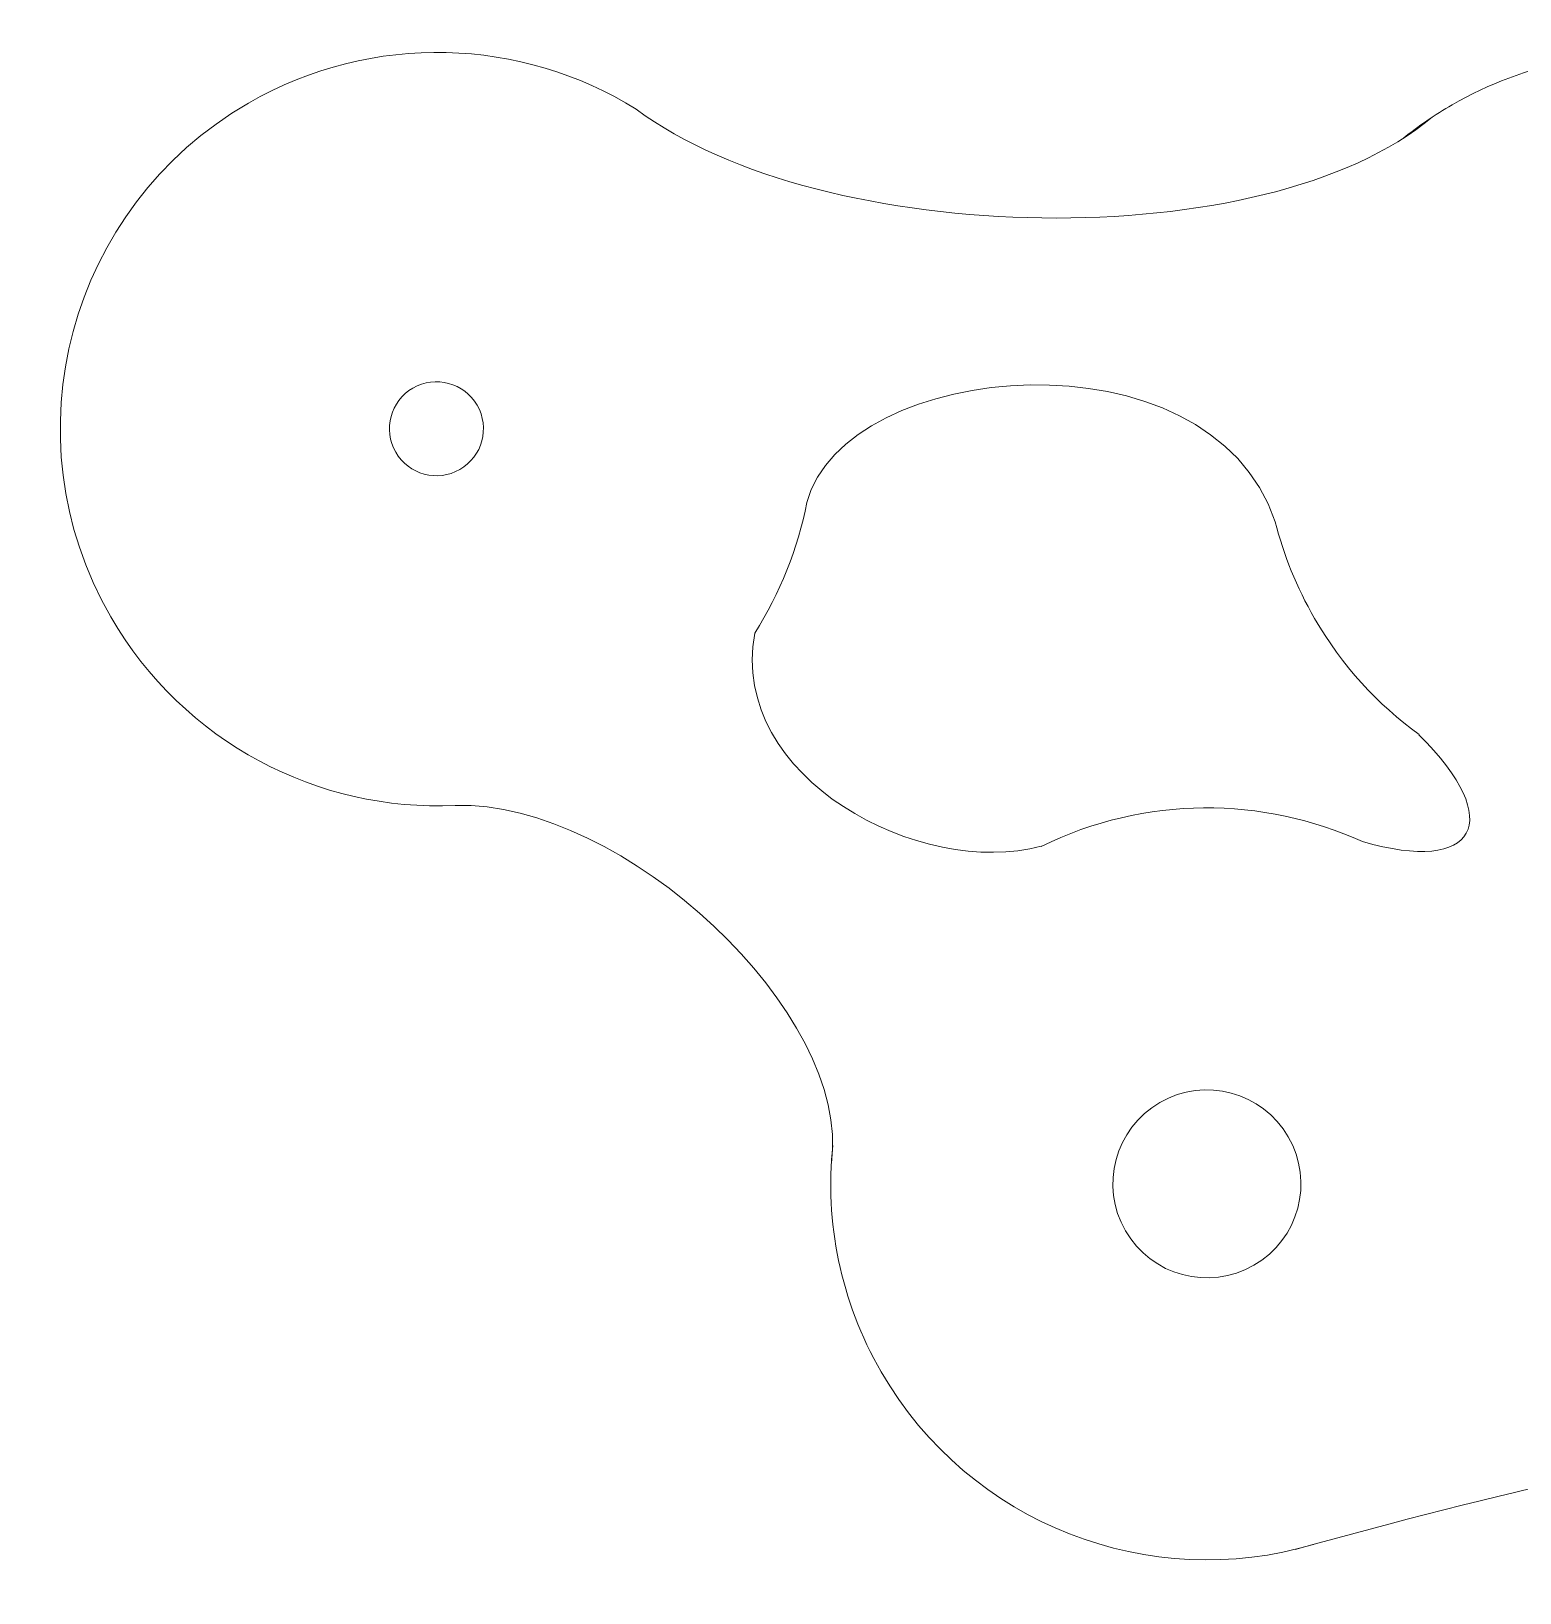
# Model space of a CAD drawing. Header units: millimetres. Extents: x -819 to 558, y -342 to 336.
# Drawn here: x 276.5 to 377, y 130.9 to 236.4 of the extents above; entities that cross this region are included whole.
import ezdxf

# ---------------------------------------------------------------- set-up
doc = ezdxf.new("R2010")
doc.units = ezdxf.units.MM
doc.header["$MEASUREMENT"] = 0
doc.layers.add('#Layer 1', color=7, linetype='Continuous')

msp = doc.modelspace()

# ---------------------------------------------------------------- linework, layer by layer
at = {"layer": '#Layer 1', "color": 22, "lineweight": 9}
for points, knots in [([(305.0973, 184.0819), (295.8906, 183.6308), (286.7585, 188.3013), (281.8325, 196.8336), (281.8325, 196.8336), (274.8187, 208.982), (278.9807, 224.5167), (291.1298, 231.5309), (291.1298, 231.5309), (299.5471, 236.3908), (309.6187, 235.9296), (317.3267, 231.1192)], [0, 0, 0, 0, 0.33333333, 0.33333333, 0.33333333, 0.33333333, 0.66666667, 0.66666667, 0.66666667, 0.66666667, 1, 1, 1, 1]), ([(369.1412, 229.1643), (370.1612, 229.9884), (371.2585, 230.7439), (372.4299, 231.4203), (372.4299, 231.4203), (377.4107, 234.2959), (382.9607, 235.2928), (388.2593, 234.631)], [0, 0, 0, 0, 0.5, 0.5, 0.5, 0.5, 1, 1, 1, 1]), ([(370.1914, 188.8728), (367.3961, 190.9024), (364.9717, 193.5384), (363.133, 196.7233), (363.133, 196.7233), (361.9233, 198.8185), (361.046, 201.0145), (360.4849, 203.25)], [0, 0, 0, 0, 0.5, 0.5, 0.5, 0.5, 1, 1, 1, 1]), ([(363.0702, 134.1507), (352.0659, 130.8858), (339.8586, 135.4356), (333.8673, 145.8129), (333.8673, 145.8129), (331.0896, 150.6239), (330.0648, 155.9661), (330.5946, 161.0997)], [0, 0, 0, 0, 0.5, 0.5, 0.5, 0.5, 1, 1, 1, 1])]:
    msp.add_open_spline(points, degree=3, knots=knots, dxfattribs=at)
for points in [[(317.3267, 231.1192), (329.9095, 221.7117), (359.8957, 221.1236), (371.0732, 230.5849)], [(328.8512, 204.543), (331.3207, 214.1858), (356.0151, 216.5375), (360.4834, 203.2497)], [(328.8512, 204.543), (328.24, 201.4417), (327.0368, 198.4125), (325.3231, 195.7236)], [(344.6728, 181.3296), (336.6051, 179.1427), (323.5592, 185.8458), (325.3231, 195.7236)], [(370.182, 188.8599), (376.11, 182.9664), (374.0629, 179.4204), (366.3776, 181.6362)], [(344.6786, 181.318), (351.7044, 184.7727), (359.6594, 184.6854), (366.3809, 181.6353)], [(330.5038, 159.8929), (331.9308, 170.0373), (316.3862, 184.4347), (305.0973, 184.0819)], [(361.8356, 133.8112), (388.9995, 141.3077), (413.8696, 146.6928), (413.8696, 132.4587)]]:
    msp.add_open_spline(points, degree=3, dxfattribs=at)
at = {"layer": '#Layer 1', "color": 7, "lineweight": 9}
for points in [[(302.2423, 212.2835), (303.7609, 213.1603), (305.7026, 212.6397), (306.5794, 211.1211), (306.5794, 211.1211), (307.4561, 209.6025), (306.9359, 207.6608), (305.4173, 206.7841), (305.4173, 206.7841), (303.8987, 205.9073), (301.9569, 206.4275), (301.0801, 207.9461), (301.0801, 207.9461), (300.2035, 209.4647), (300.7237, 211.4067), (302.2423, 212.2835)], [(352.6895, 164.0122), (355.7267, 165.7657), (359.6101, 164.7246), (361.3636, 161.6878), (361.3636, 161.6878), (363.1172, 158.6506), (362.0767, 154.7669), (359.0395, 153.0134), (359.0395, 153.0134), (356.0023, 151.2598), (352.1187, 152.3006), (350.3651, 155.3378), (350.3651, 155.3378), (348.6119, 158.3746), (349.6523, 162.2586), (352.6895, 164.0122)]]:
    msp.add_open_spline(points, degree=3, knots=[0, 0, 0, 0, 0.25, 0.25, 0.25, 0.25, 0.5, 0.5, 0.5, 0.5, 0.75, 0.75, 0.75, 0.75, 1, 1, 1, 1], dxfattribs=at)

doc.saveas('drawing.dxf')
